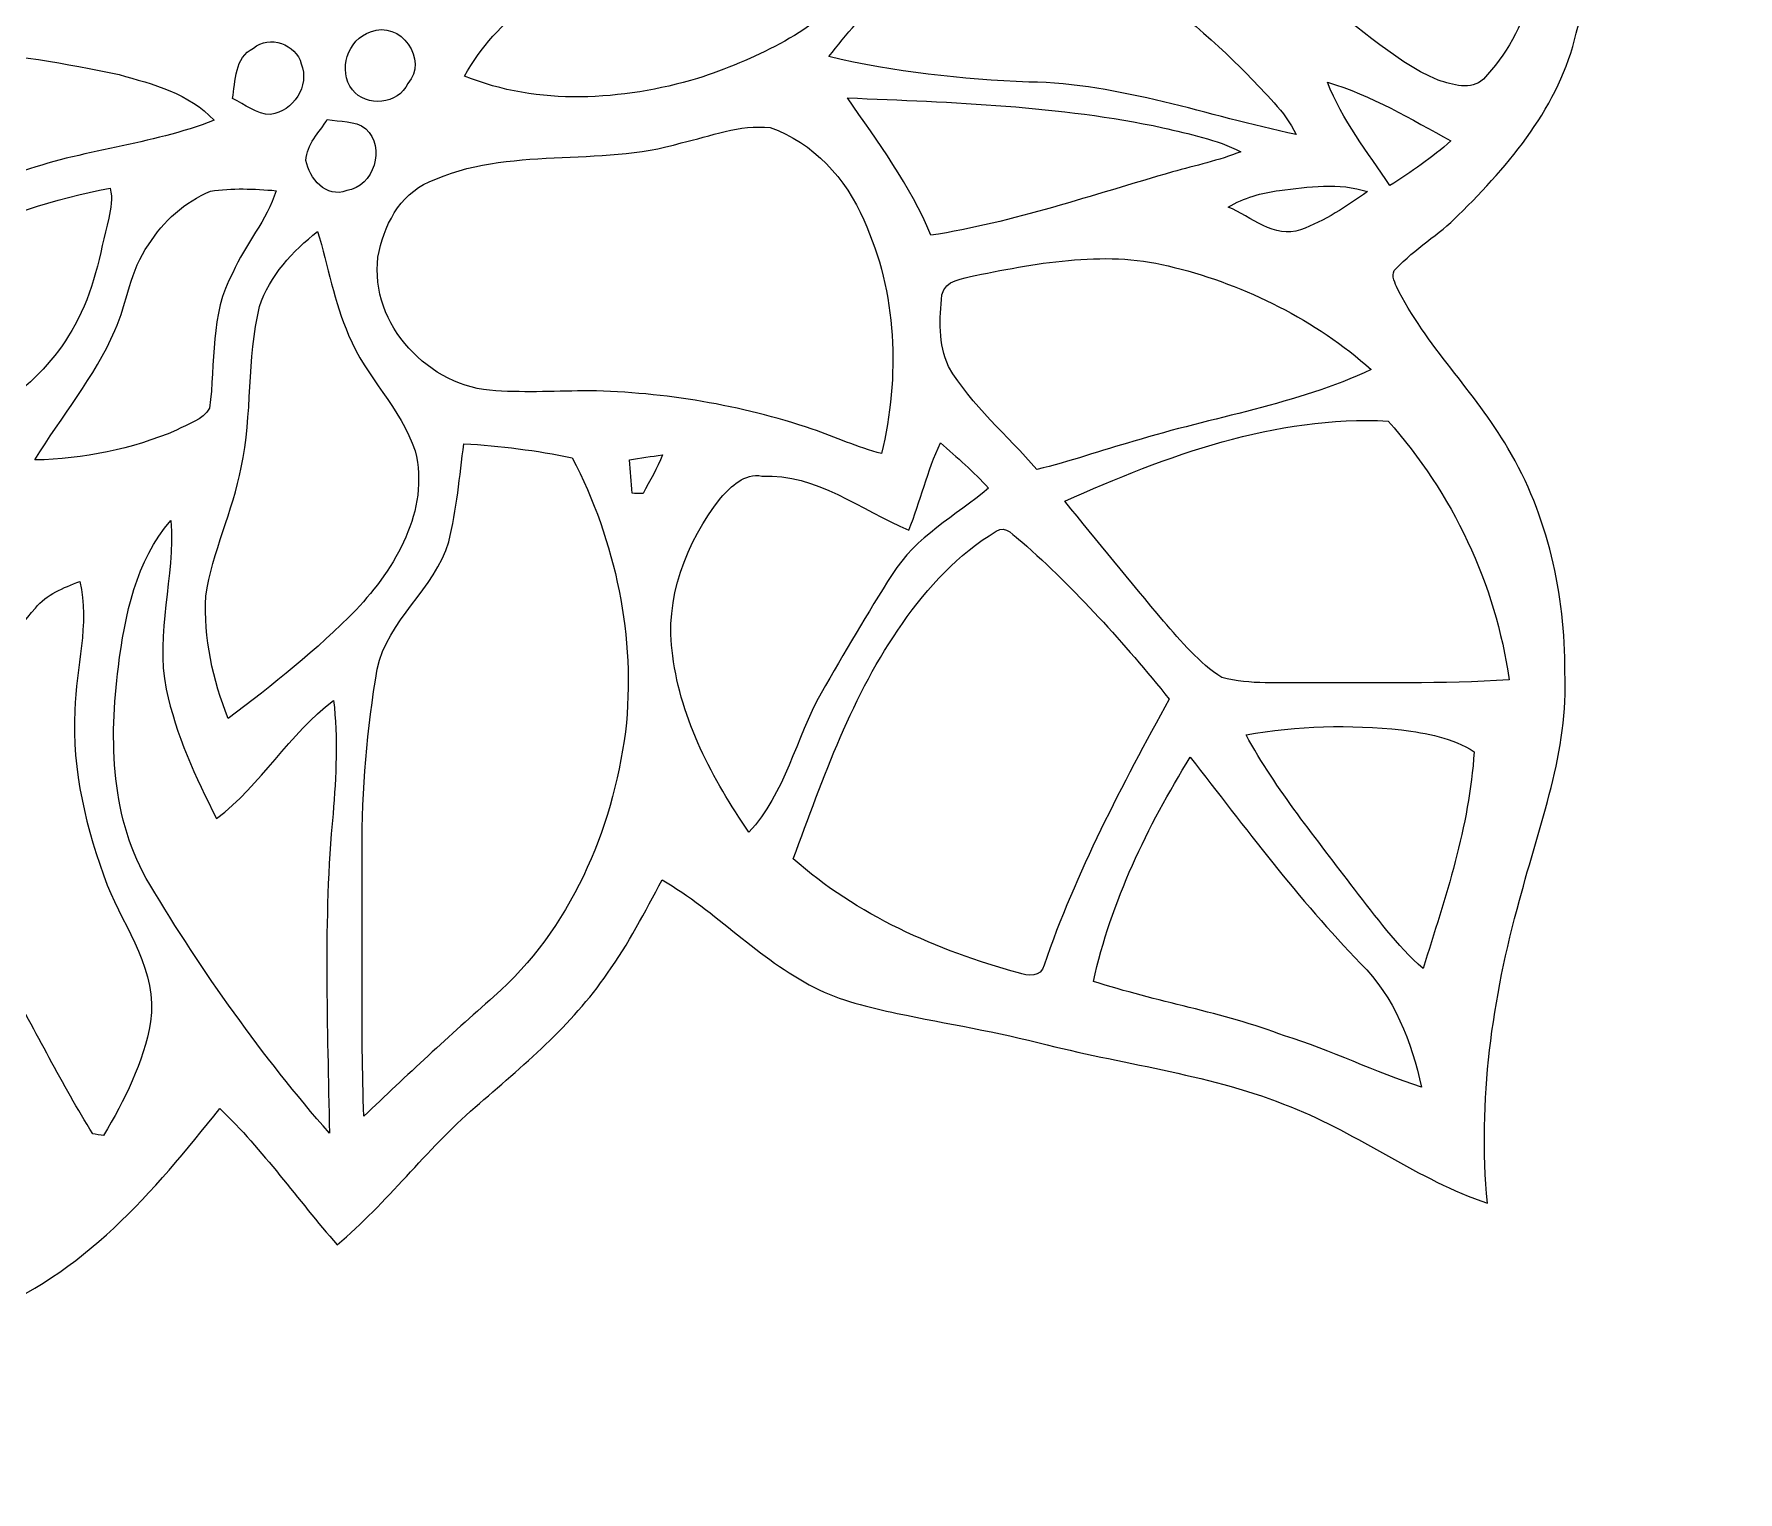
# Model space of a CAD drawing. Header units: centimetres. Extents: x -16.3 to 16.2, y -14.7 to 14.7.
# Drawn here: x -0.95 to 16.2, y -14.67 to 0.01 of the extents above; entities that cross this region are included whole.
import ezdxf

# ---------------------------------------------------------------- set-up
doc = ezdxf.new("R2010")
doc.units = ezdxf.units.CM
doc.header["$MEASUREMENT"] = 0
doc.layers.add('Layer 1', color=7, linetype='Continuous')

msp = doc.modelspace()

# ---------------------------------------------------------------- linework, layer by layer
at = {"layer": 'Layer 1', "color": 251, "lineweight": 9}
for points, knots in [([(5.56701, 14.50569), (5.84712, 14.56073), (6.12405, 14.63975), (6.4091, 14.66585), (6.4091, 14.66585), (6.4733, 13.68725), (6.61618, 12.71605), (6.71037, 11.74027), (6.71037, 11.74027), (6.78904, 11.17688), (6.55268, 10.64772), (6.36359, 10.13266), (6.36359, 10.13266), (6.71284, 10.02436), (7.06315, 9.91817), (7.41875, 9.83068), (7.41875, 9.83068), (7.52281, 9.80528), (7.63676, 9.78094), (7.73942, 9.8268), (7.73942, 9.8268), (8.15676, 9.98732), (8.51483, 10.26742), (8.92793, 10.4364), (8.92793, 10.4364), (8.89971, 9.99014), (8.7914, 9.5541), (8.73143, 9.11207), (8.73143, 9.11207), (9.31775, 8.78963), (9.87548, 8.41992), (10.43394, 8.05198), (10.43394, 8.05198), (10.66571, 7.86289), (10.99168, 7.89111), (11.26438, 7.96167), (11.26438, 7.96167), (11.64467, 8.05692), (12.02391, 8.16134), (12.41302, 8.21672), (12.41302, 8.21672), (12.21935, 7.48718), (11.94065, 6.78409), (11.7117, 6.06549), (11.7117, 6.06549), (11.57835, 5.65097), (11.40337, 5.24775), (11.31094, 4.82124), (11.31094, 4.82124), (11.80589, 4.80078), (12.30154, 4.81489), (12.79684, 4.80184), (12.79684, 4.80184), (13.39445, 4.76056), (13.96171, 4.52914), (14.56108, 4.50056), (14.56108, 4.50056), (15.10683, 4.46846), (15.6547, 4.46105), (16.19797, 4.39261), (16.19797, 4.39261), (15.97784, 3.94529), (15.7256, 3.51278), (15.53898, 3.04959), (15.53898, 3.04959), (15.1287, 2.07063), (14.8419, 1.04581), (14.57131, 0.02099), (14.57131, 0.02099), (14.4041, -0.70855), (13.90421, -1.29981), (13.38422, -1.81345), (13.38422, -1.81345), (13.18984, -2.0096), (12.94536, -2.1493), (12.75698, -2.35109), (12.75698, -2.35109), (12.70089, -2.39907), (12.7404, -2.47421), (12.76192, -2.5303), (12.76192, -2.5303), (13.05649, -3.12543), (13.55143, -3.58687), (13.8834, -4.15872), (13.8834, -4.15872), (14.28592, -4.83429), (14.46019, -5.6298), (14.45701, -6.41156), (14.45701, -6.41156), (14.49794, -7.2039), (14.19772, -7.9532), (14.00087, -8.70708), (14.00087, -8.70708), (13.72394, -9.69733), (13.58142, -10.73097), (13.67632, -11.75932), (13.67632, -11.75932), (12.97641, -11.52331), (12.38515, -11.05835), (11.69935, -10.79024), (11.69935, -10.79024), (10.91442, -10.46886), (10.06528, -10.36902), (9.24719, -10.16511), (9.24719, -10.16511), (8.74942, -10.03388), (8.24035, -9.95239), (7.73695, -9.84832), (7.73695, -9.84832), (7.45261, -9.78412), (7.16404, -9.72344), (6.90475, -9.58621), (6.90475, -9.58621), (6.34207, -9.30116), (5.9145, -8.81786), (5.37122, -8.50353), (5.37122, -8.50353), (5.20118, -8.82456), (5.0336, -9.14841), (4.8216, -9.44474), (4.8216, -9.44474), (4.46211, -9.97073), (3.96716, -10.37925), (3.48951, -10.79271), (3.48951, -10.79271), (2.99526, -11.22204), (2.60439, -11.7572), (2.10274, -12.17807), (2.10274, -12.17807), (1.7041, -11.72439), (1.35838, -11.2238), (0.92164, -10.80541), (0.92164, -10.80541), (0.2623, -11.63302), (-0.46373, -12.49945), (-1.48749, -12.87268), (-1.48749, -12.87268), (-2.03994, -13.11822), (-2.61638, -13.32706), (-3.11098, -13.68266), (-3.11098, -13.68266), (-3.57594, -13.98217), (-3.9714, -14.37834), (-4.44377, -14.66585), (-4.44377, -14.66585), (-4.90273, -13.53061), (-5.19836, -12.32976), (-5.34371, -11.11479), (-5.34371, -11.11479), (-5.39063, -10.75143), (-5.45871, -10.38842), (-5.57866, -10.04164), (-5.57866, -10.04164), (-5.83618, -9.33891), (-6.16321, -8.58291), (-5.97059, -7.82267), (-5.97059, -7.82267), (-5.84077, -7.1471), (-5.38181, -6.59606), (-5.18637, -5.94378), (-5.18637, -5.94378), (-5.9332, -5.94801), (-6.67438, -5.84888), (-7.41098, -5.73775), (-7.41098, -5.73775), (-7.90628, -6.38087), (-8.43475, -6.99858), (-8.99743, -7.58384), (-8.99743, -7.58384), (-9.37278, -7.97295), (-9.77495, -8.33631), (-10.12666, -8.74765), (-10.12666, -8.74765), (-10.40042, -9.05457), (-10.63784, -9.39147), (-10.90348, -9.70545), (-10.90348, -9.70545), (-11.28872, -8.73778), (-11.64608, -7.75458), (-12.15161, -6.84089), (-12.15161, -6.84089), (-12.26556, -6.62111), (-12.4035, -6.40874), (-12.45959, -6.16497), (-12.45959, -6.16497), (-12.56366, -5.83477), (-12.52238, -5.48199), (-12.49416, -5.14368), (-12.49416, -5.14368), (-12.37598, -4.26702), (-12.42466, -3.37767), (-12.50333, -2.49996), (-12.50333, -2.49996), (-12.82718, -2.62237), (-13.11893, -2.81076), (-13.42302, -2.97303), (-13.42302, -2.97303), (-13.61388, -2.5116), (-13.63398, -2.00078), (-13.63151, -1.5083), (-13.63151, -1.5083), (-13.66538, -0.61754), (-13.42796, 0.25241), (-13.19478, 1.10402), (-13.19478, 1.10402), (-13.9857, 1.42716), (-14.66339, 1.95809), (-15.42468, 2.33945), (-15.42468, 2.33945), (-15.67269, 2.49079), (-15.94609, 2.60791), (-16.17046, 2.79453), (-16.17046, 2.79453), (-16.25371, 2.87532), (-16.12601, 2.96598), (-16.07697, 3.02278), (-16.07697, 3.02278), (-15.50053, 3.56358), (-14.90716, 4.08746), (-14.35083, 4.64944), (-14.35083, 4.64944), (-14.0231, 4.94577), (-13.6301, 5.15355), (-13.25475, 5.38145), (-13.25475, 5.38145), (-13.47171, 5.77832), (-13.76098, 6.13992), (-13.91021, 6.57137), (-13.91021, 6.57137), (-14.3667, 7.80538), (-14.18255, 9.14841), (-14.37058, 10.42758), (-14.37058, 10.42758), (-13.60506, 10.44487), (-12.83918, 10.45545), (-12.07365, 10.44663), (-12.07365, 10.44663), (-11.5212, 10.42264), (-11.01708, 10.18099), (-10.49885, 10.01483), (-10.49885, 10.01483), (-10.13759, 10.57857), (-9.82856, 11.173), (-9.49448, 11.75262), (-9.49448, 11.75262), (-8.60831, 11.03859), (-7.7493, 10.25507), (-7.13829, 9.28423), (-7.13829, 9.28423), (-6.93473, 8.96743), (-6.79221, 8.61748), (-6.62852, 8.27952), (-6.62852, 8.27952), (-6.46201, 8.44003), (-6.25458, 8.57903), (-6.15368, 8.79422), (-6.15368, 8.79422), (-6.03868, 9.23237), (-6.08066, 9.6998), (-5.93108, 10.13125), (-5.93108, 10.13125), (-5.8316, 10.4992), (-5.59171, 10.81035), (-5.32783, 11.0774), (-5.32783, 11.0774), (-4.87063, 11.53883), (-4.31783, 11.88632), (-3.78372, 12.24968), (-3.78372, 12.24968), (-2.72715, 12.94888), (-1.52489, 13.48475), (-0.24607, 13.56801), (-0.24607, 13.56801), (-0.27288, 13.18313), (-0.33744, 12.80213), (-0.36636, 12.4169), (-0.36636, 12.4169), (0.40305, 12.4303), (1.18693, 12.41443), (1.92353, 12.16925), (1.92353, 12.16925), (2.23678, 12.63738), (2.56452, 13.11293), (3.02384, 13.45053), (3.02384, 13.45053), (3.74527, 14.04779), (4.67096, 14.30461), (5.56701, 14.50569), (5.56701, 14.50569), (5.56701, 14.50569), (5.56701, 14.50569), (5.56701, 14.50569)], [0, 0, 0, 0, 0.01351351, 0.01351351, 0.01351351, 0.01351351, 0.02702703, 0.02702703, 0.02702703, 0.02702703, 0.04054054, 0.04054054, 0.04054054, 0.04054054, 0.05405405, 0.05405405, 0.05405405, 0.05405405, 0.06756757, 0.06756757, 0.06756757, 0.06756757, 0.08108108, 0.08108108, 0.08108108, 0.08108108, 0.09459459, 0.09459459, 0.09459459, 0.09459459, 0.10810811, 0.10810811, 0.10810811, 0.10810811, 0.12162162, 0.12162162, 0.12162162, 0.12162162, 0.13513514, 0.13513514, 0.13513514, 0.13513514, 0.14864865, 0.14864865, 0.14864865, 0.14864865, 0.16216216, 0.16216216, 0.16216216, 0.16216216, 0.17567568, 0.17567568, 0.17567568, 0.17567568, 0.18918919, 0.18918919, 0.18918919, 0.18918919, 0.2027027, 0.2027027, 0.2027027, 0.2027027, 0.21621622, 0.21621622, 0.21621622, 0.21621622, 0.22972973, 0.22972973, 0.22972973, 0.22972973, 0.24324324, 0.24324324, 0.24324324, 0.24324324, 0.25675676, 0.25675676, 0.25675676, 0.25675676, 0.27027027, 0.27027027, 0.27027027, 0.27027027, 0.28378378, 0.28378378, 0.28378378, 0.28378378, 0.2972973, 0.2972973, 0.2972973, 0.2972973, 0.31081081, 0.31081081, 0.31081081, 0.31081081, 0.32432432, 0.32432432, 0.32432432, 0.32432432, 0.33783784, 0.33783784, 0.33783784, 0.33783784, 0.35135135, 0.35135135, 0.35135135, 0.35135135, 0.36486486, 0.36486486, 0.36486486, 0.36486486, 0.37837838, 0.37837838, 0.37837838, 0.37837838, 0.39189189, 0.39189189, 0.39189189, 0.39189189, 0.40540541, 0.40540541, 0.40540541, 0.40540541, 0.41891892, 0.41891892, 0.41891892, 0.41891892, 0.43243243, 0.43243243, 0.43243243, 0.43243243, 0.44594595, 0.44594595, 0.44594595, 0.44594595, 0.45945946, 0.45945946, 0.45945946, 0.45945946, 0.47297297, 0.47297297, 0.47297297, 0.47297297, 0.48648649, 0.48648649, 0.48648649, 0.48648649, 0.5, 0.5, 0.5, 0.5, 0.51351351, 0.51351351, 0.51351351, 0.51351351, 0.52702703, 0.52702703, 0.52702703, 0.52702703, 0.54054054, 0.54054054, 0.54054054, 0.54054054, 0.55405405, 0.55405405, 0.55405405, 0.55405405, 0.56756757, 0.56756757, 0.56756757, 0.56756757, 0.58108108, 0.58108108, 0.58108108, 0.58108108, 0.59459459, 0.59459459, 0.59459459, 0.59459459, 0.60810811, 0.60810811, 0.60810811, 0.60810811, 0.62162162, 0.62162162, 0.62162162, 0.62162162, 0.63513514, 0.63513514, 0.63513514, 0.63513514, 0.64864865, 0.64864865, 0.64864865, 0.64864865, 0.66216216, 0.66216216, 0.66216216, 0.66216216, 0.67567568, 0.67567568, 0.67567568, 0.67567568, 0.68918919, 0.68918919, 0.68918919, 0.68918919, 0.7027027, 0.7027027, 0.7027027, 0.7027027, 0.71621622, 0.71621622, 0.71621622, 0.71621622, 0.72972973, 0.72972973, 0.72972973, 0.72972973, 0.74324324, 0.74324324, 0.74324324, 0.74324324, 0.75675676, 0.75675676, 0.75675676, 0.75675676, 0.77027027, 0.77027027, 0.77027027, 0.77027027, 0.78378378, 0.78378378, 0.78378378, 0.78378378, 0.7972973, 0.7972973, 0.7972973, 0.7972973, 0.81081081, 0.81081081, 0.81081081, 0.81081081, 0.82432432, 0.82432432, 0.82432432, 0.82432432, 0.83783784, 0.83783784, 0.83783784, 0.83783784, 0.85135135, 0.85135135, 0.85135135, 0.85135135, 0.86486486, 0.86486486, 0.86486486, 0.86486486, 0.87837838, 0.87837838, 0.87837838, 0.87837838, 0.89189189, 0.89189189, 0.89189189, 0.89189189, 0.90540541, 0.90540541, 0.90540541, 0.90540541, 0.91891892, 0.91891892, 0.91891892, 0.91891892, 0.93243243, 0.93243243, 0.93243243, 0.93243243, 0.94594595, 0.94594595, 0.94594595, 0.94594595, 0.95945946, 0.95945946, 0.95945946, 0.95945946, 0.97297297, 0.97297297, 0.97297297, 0.97297297, 1, 1, 1, 1]), ([(6.61088, 1.50442), (6.02104, 1.30545), (5.40826, 1.15729), (4.85617, 0.86095), (4.85617, 0.86095), (4.27973, 0.55862), (3.70999, 0.16669), (3.38226, -0.41152), (3.38226, -0.41152), (4.12768, -0.71561), (4.96941, -0.65775), (5.72859, -0.43692), (5.72859, -0.43692), (6.29197, -0.24536), (6.861, 0.00723), (7.2674, 0.45808), (7.2674, 0.45808), (7.79833, 1.04228), (8.16274, 1.75242), (8.50177, 2.45904), (8.50177, 2.45904), (7.84772, 2.18846), (7.28434, 1.73373), (6.61088, 1.50442), (6.61088, 1.50442), (6.61088, 1.50442), (6.61088, 1.50442), (6.61088, 1.50442)], [0, 0, 0, 0, 0.125, 0.125, 0.125, 0.125, 0.25, 0.25, 0.25, 0.25, 0.375, 0.375, 0.375, 0.375, 0.5, 0.5, 0.5, 0.5, 0.625, 0.625, 0.625, 0.625, 0.75, 0.75, 0.75, 0.75, 1, 1, 1, 1]), ([(11.92442, 1.38342), (11.65702, 1.26559), (11.41678, 1.09626), (11.16842, 0.94456), (11.16842, 0.94456), (11.36562, 0.72514), (11.64326, 0.60202), (11.87715, 0.4288), (11.87715, 0.4288), (12.328, 0.15787), (12.69348, -0.24712), (13.18313, -0.45385), (13.18313, -0.45385), (13.32495, -0.49653), (13.51439, -0.56003), (13.6361, -0.44291), (13.6361, -0.44291), (13.8647, -0.20302), (14.02874, 0.0979), (14.11588, 0.41751), (14.11588, 0.41751), (13.49499, 0.64893), (12.8808, 0.90752), (12.31883, 1.26206), (12.31883, 1.26206), (12.1943, 1.31216), (12.06624, 1.47373), (11.92442, 1.38342), (11.92442, 1.38342), (11.92442, 1.38342), (11.92442, 1.38342), (11.92442, 1.38342)], [0, 0, 0, 0, 0.11111111, 0.11111111, 0.11111111, 0.11111111, 0.22222222, 0.22222222, 0.22222222, 0.22222222, 0.33333333, 0.33333333, 0.33333333, 0.33333333, 0.44444444, 0.44444444, 0.44444444, 0.44444444, 0.55555556, 0.55555556, 0.55555556, 0.55555556, 0.66666667, 0.66666667, 0.66666667, 0.66666667, 0.77777778, 0.77777778, 0.77777778, 0.77777778, 1, 1, 1, 1]), ([(8.18568, 1.05675), (7.82867, 0.61366), (7.39193, 0.23971), (7.0508, -0.21537), (7.0508, -0.21537), (7.71049, -0.37342), (8.38606, -0.44468), (9.06303, -0.47184), (9.06303, -0.47184), (9.98556, -0.4856), (10.85798, -0.81298), (11.75121, -0.99995), (11.75121, -0.99995), (11.63938, -0.76288), (11.43724, -0.58579), (11.26191, -0.39705), (11.26191, -0.39705), (10.51366, 0.38082), (9.57669, 0.98654), (8.53881, 1.29381), (8.53881, 1.29381), (8.37477, 1.34567), (8.28623, 1.14353), (8.18568, 1.05675), (8.18568, 1.05675), (8.18568, 1.05675), (8.18568, 1.05675), (8.18568, 1.05675)], [0, 0, 0, 0, 0.125, 0.125, 0.125, 0.125, 0.25, 0.25, 0.25, 0.25, 0.375, 0.375, 0.375, 0.375, 0.5, 0.5, 0.5, 0.5, 0.625, 0.625, 0.625, 0.625, 0.75, 0.75, 0.75, 0.75, 1, 1, 1, 1]), ([(1.26066, -0.13176), (1.06839, -0.21996), (1.08003, -0.46584), (1.04933, -0.63835), (1.04933, -0.63835), (1.17387, -0.69338), (1.28923, -0.79887), (1.43246, -0.79781), (1.43246, -0.79781), (1.65894, -0.76782), (1.83004, -0.51029), (1.74079, -0.28804), (1.74079, -0.28804), (1.68787, -0.0926), (1.42046, 0.00794), (1.26066, -0.13176), (1.26066, -0.13176), (1.26066, -0.13176), (1.26066, -0.13176), (1.26066, -0.13176)], [0, 0, 0, 0, 0.16666667, 0.16666667, 0.16666667, 0.16666667, 0.33333333, 0.33333333, 0.33333333, 0.33333333, 0.5, 0.5, 0.5, 0.5, 0.66666667, 0.66666667, 0.66666667, 0.66666667, 1, 1, 1, 1]), ([(2.43823, 0.03263), (2.2061, -0.03933), (2.10697, -0.35754), (2.25549, -0.5491), (2.25549, -0.5491), (2.39307, -0.72866), (2.71798, -0.69727), (2.81323, -0.48666), (2.81323, -0.48666), (3.02666, -0.25312), (2.73809, 0.15963), (2.43823, 0.03263), (2.43823, 0.03263), (2.43823, 0.03263), (2.43823, 0.03263), (2.43823, 0.03263)], [0, 0, 0, 0, 0.2, 0.2, 0.2, 0.2, 0.4, 0.4, 0.4, 0.4, 0.6, 0.6, 0.6, 0.6, 1, 1, 1, 1]), ([(-3.3611, -0.30956), (-3.97881, -0.45244), (-4.5369, -0.82144), (-4.9232, -1.32239), (-4.9232, -1.32239), (-5.18637, -1.6286), (-5.29679, -2.02759), (-5.42908, -2.40012), (-5.42908, -2.40012), (-5.61781, -2.9427), (-5.75646, -3.50855), (-6.04503, -4.01055), (-6.04503, -4.01055), (-6.22106, -4.36192), (-6.45531, -4.69036), (-6.55444, -5.07488), (-6.55444, -5.07488), (-5.5649, -4.76444), (-4.86111, -3.96752), (-4.11145, -3.29688), (-4.11145, -3.29688), (-3.71211, -2.92153), (-3.24221, -2.63472), (-2.797, -2.31828), (-2.797, -2.31828), (-2.27242, -1.94892), (-1.72103, -1.60426), (-1.11319, -1.38906), (-1.11319, -1.38906), (-0.4722, -1.14776), (0.22666, -1.11002), (0.86343, -0.85602), (0.86343, -0.85602), (0.61507, -0.5879), (0.24782, -0.49124), (-0.09261, -0.3974), (-0.09261, -0.3974), (-1.16152, -0.17057), (-2.289, -0.01111), (-3.3611, -0.30956), (-3.3611, -0.30956), (-3.3611, -0.30956), (-3.3611, -0.30956), (-3.3611, -0.30956)], [0, 0, 0, 0, 0.08333333, 0.08333333, 0.08333333, 0.08333333, 0.16666667, 0.16666667, 0.16666667, 0.16666667, 0.25, 0.25, 0.25, 0.25, 0.33333333, 0.33333333, 0.33333333, 0.33333333, 0.41666667, 0.41666667, 0.41666667, 0.41666667, 0.5, 0.5, 0.5, 0.5, 0.58333333, 0.58333333, 0.58333333, 0.58333333, 0.66666667, 0.66666667, 0.66666667, 0.66666667, 0.75, 0.75, 0.75, 0.75, 0.83333333, 0.83333333, 0.83333333, 0.83333333, 1, 1, 1, 1]), ([(12.06765, -0.4736), (12.21335, -0.8539), (12.47299, -1.17775), (12.6963, -1.5143), (12.6963, -1.5143), (12.90973, -1.37672), (13.11928, -1.23172), (13.31049, -1.06415), (13.31049, -1.06415), (12.90797, -0.84508), (12.50933, -0.60448), (12.06765, -0.4736), (12.06765, -0.4736), (12.06765, -0.4736), (12.06765, -0.4736), (12.06765, -0.4736)], [0, 0, 0, 0, 0.2, 0.2, 0.2, 0.2, 0.4, 0.4, 0.4, 0.4, 0.6, 0.6, 0.6, 0.6, 1, 1, 1, 1]), ([(7.23742, -0.6313), (7.54257, -1.07615), (7.87101, -1.51077), (8.07703, -2.01454), (8.07703, -2.01454), (8.90747, -1.88613), (9.70262, -1.60637), (10.50837, -1.37707), (10.50837, -1.37707), (10.73803, -1.31145), (10.97439, -1.26312), (11.19664, -1.17281), (11.19664, -1.17281), (10.94899, -1.05004), (10.67735, -0.9943), (10.4103, -0.93116), (10.4103, -0.93116), (9.3682, -0.70855), (8.29822, -0.6761), (7.23742, -0.6313), (7.23742, -0.6313), (7.23742, -0.6313), (7.23742, -0.6313), (7.23742, -0.6313)], [0, 0, 0, 0, 0.14285714, 0.14285714, 0.14285714, 0.14285714, 0.28571429, 0.28571429, 0.28571429, 0.28571429, 0.42857143, 0.42857143, 0.42857143, 0.42857143, 0.57142857, 0.57142857, 0.57142857, 0.57142857, 0.71428571, 0.71428571, 0.71428571, 0.71428571, 1, 1, 1, 1]), ([(2.0029, -0.84861), (1.92494, -0.97984), (1.79229, -1.09837), (1.78841, -1.2603), (1.78841, -1.2603), (1.81769, -1.44092), (1.99232, -1.64588), (2.19868, -1.56439), (2.19868, -1.56439), (2.47104, -1.52912), (2.59486, -1.12448), (2.38955, -0.9428), (2.38955, -0.9428), (2.28335, -0.85319), (2.12708, -0.87577), (2.0029, -0.84861), (2.0029, -0.84861), (2.0029, -0.84861), (2.0029, -0.84861), (2.0029, -0.84861)], [0, 0, 0, 0, 0.16666667, 0.16666667, 0.16666667, 0.16666667, 0.33333333, 0.33333333, 0.33333333, 0.33333333, 0.5, 0.5, 0.5, 0.5, 0.66666667, 0.66666667, 0.66666667, 0.66666667, 1, 1, 1, 1]), ([(5.56455, -1.08426), (4.73658, -1.33297), (3.82535, -1.10719), (3.02666, -1.47761), (3.02666, -1.47761), (2.72715, -1.60567), (2.56629, -1.92811), (2.51301, -2.23361), (2.51301, -2.23361), (2.42694, -2.91412), (3.02948, -3.54947), (3.698, -3.57946), (3.698, -3.57946), (4.01127, -3.60098), (4.32559, -3.58158), (4.63955, -3.57981), (4.63955, -3.57981), (5.4005, -3.59463), (6.16074, -3.72339), (6.88217, -3.9661), (6.88217, -3.9661), (7.11571, -4.04654), (7.34149, -4.14884), (7.58067, -4.21305), (7.58067, -4.21305), (7.76623, -3.43764), (7.73695, -2.59098), (7.40111, -1.86037), (7.40111, -1.86037), (7.22331, -1.44621), (6.8917, -1.07968), (6.45954, -0.9308), (6.45954, -0.9308), (6.15263, -0.89553), (5.85947, -1.01865), (5.56455, -1.08426), (5.56455, -1.08426), (5.56455, -1.08426), (5.56455, -1.08426), (5.56455, -1.08426)], [0, 0, 0, 0, 0.09090909, 0.09090909, 0.09090909, 0.09090909, 0.18181818, 0.18181818, 0.18181818, 0.18181818, 0.27272727, 0.27272727, 0.27272727, 0.27272727, 0.36363636, 0.36363636, 0.36363636, 0.36363636, 0.45454545, 0.45454545, 0.45454545, 0.45454545, 0.54545455, 0.54545455, 0.54545455, 0.54545455, 0.63636364, 0.63636364, 0.63636364, 0.63636364, 0.72727273, 0.72727273, 0.72727273, 0.72727273, 0.81818182, 0.81818182, 0.81818182, 0.81818182, 1, 1, 1, 1]), ([(-1.82334, -2.05511), (-2.61849, -2.37331), (-3.30183, -2.90707), (-3.9266, -3.4828), (-3.9266, -3.4828), (-4.4346, -3.96505), (-4.99058, -4.39296), (-5.5021, -4.87133), (-5.5021, -4.87133), (-5.59594, -4.96517), (-5.67602, -5.07312), (-5.74164, -5.18883), (-5.74164, -5.18883), (-4.41731, -5.33523), (-3.0316, -5.0128), (-1.95069, -4.22293), (-1.95069, -4.22293), (-1.43775, -3.84193), (-0.84614, -3.50467), (-0.53887, -2.91941), (-0.53887, -2.91941), (-0.34661, -2.58921), (-0.28628, -2.20786), (-0.19703, -1.84238), (-0.19703, -1.84238), (-0.17516, -1.74431), (-0.15399, -1.64095), (-0.18292, -1.54182), (-0.18292, -1.54182), (-0.74807, -1.63742), (-1.291, -1.84591), (-1.82334, -2.05511), (-1.82334, -2.05511), (-1.82334, -2.05511), (-1.82334, -2.05511), (-1.82334, -2.05511)], [0, 0, 0, 0, 0.1, 0.1, 0.1, 0.1, 0.2, 0.2, 0.2, 0.2, 0.3, 0.3, 0.3, 0.3, 0.4, 0.4, 0.4, 0.4, 0.5, 0.5, 0.5, 0.5, 0.6, 0.6, 0.6, 0.6, 0.7, 0.7, 0.7, 0.7, 0.8, 0.8, 0.8, 0.8, 1, 1, 1, 1]), ([(0.82674, -1.5711), (0.56992, -1.67728), (0.35014, -1.87343), (0.20479, -2.10908), (0.20479, -2.10908), (0.01852, -2.36555), (-0.00865, -2.69046), (-0.13424, -2.97445), (-0.13424, -2.97445), (-0.33708, -3.44505), (-0.6754, -3.83981), (-0.93892, -4.2762), (-0.93892, -4.2762), (-0.45138, -4.26843), (0.03616, -4.16683), (0.48525, -3.97775), (0.48525, -3.97775), (0.5992, -3.91354), (0.75054, -3.87473), (0.81898, -3.75408), (0.81898, -3.75408), (0.87683, -3.30182), (0.8218, -2.80617), (1.05111, -2.3913), (1.05111, -2.3913), (1.17423, -2.10414), (1.39859, -1.86743), (1.48714, -1.56545), (1.48714, -1.56545), (1.26771, -1.54605), (1.0444, -1.53688), (0.82674, -1.5711), (0.82674, -1.5711), (0.82674, -1.5711), (0.82674, -1.5711), (0.82674, -1.5711)], [0, 0, 0, 0, 0.1, 0.1, 0.1, 0.1, 0.2, 0.2, 0.2, 0.2, 0.3, 0.3, 0.3, 0.3, 0.4, 0.4, 0.4, 0.4, 0.5, 0.5, 0.5, 0.5, 0.6, 0.6, 0.6, 0.6, 0.7, 0.7, 0.7, 0.7, 0.8, 0.8, 0.8, 0.8, 1, 1, 1, 1]), ([(11.58505, -1.56369), (11.40408, -1.58591), (11.22698, -1.63812), (11.06964, -1.7302), (11.06964, -1.7302), (11.29577, -1.8258), (11.53425, -2.05264), (11.79672, -1.95809), (11.79672, -1.95809), (12.0419, -1.87307), (12.2585, -1.72279), (12.46982, -1.57498), (12.46982, -1.57498), (12.18442, -1.47973), (11.87539, -1.52594), (11.58505, -1.56369), (11.58505, -1.56369), (11.58505, -1.56369), (11.58505, -1.56369), (11.58505, -1.56369)], [0, 0, 0, 0, 0.16666667, 0.16666667, 0.16666667, 0.16666667, 0.33333333, 0.33333333, 0.33333333, 0.33333333, 0.5, 0.5, 0.5, 0.5, 0.66666667, 0.66666667, 0.66666667, 0.66666667, 1, 1, 1, 1]), ([(1.32133, -2.73173), (1.1908, -3.26231), (1.25254, -3.81758), (1.13754, -4.35098), (1.13754, -4.35098), (1.05004, -4.79196), (0.84755, -5.20153), (0.78053, -5.64709), (0.78053, -5.64709), (0.75936, -6.06831), (0.84967, -6.49093), (1.00595, -6.88075), (1.00595, -6.88075), (1.45398, -6.53997), (1.89848, -6.18896), (2.29253, -5.78538), (2.29253, -5.78538), (2.68694, -5.3631), (3.03619, -4.78702), (2.88696, -4.18553), (2.88696, -4.18553), (2.74656, -3.75408), (2.38743, -3.43905), (2.21773, -3.02101), (2.21773, -3.02101), (2.07169, -2.68587), (2.01137, -2.32428), (1.90589, -1.97608), (1.90589, -1.97608), (1.65295, -2.17117), (1.42435, -2.42447), (1.32133, -2.73173), (1.32133, -2.73173), (1.32133, -2.73173), (1.32133, -2.73173), (1.32133, -2.73173)], [0, 0, 0, 0, 0.1, 0.1, 0.1, 0.1, 0.2, 0.2, 0.2, 0.2, 0.3, 0.3, 0.3, 0.3, 0.4, 0.4, 0.4, 0.4, 0.5, 0.5, 0.5, 0.5, 0.6, 0.6, 0.6, 0.6, 0.7, 0.7, 0.7, 0.7, 0.8, 0.8, 0.8, 0.8, 1, 1, 1, 1]), ([(8.52365, -2.41917), (8.39805, -2.45339), (8.21885, -2.46115), (8.1878, -2.61532), (8.1878, -2.61532), (8.16204, -2.85344), (8.15251, -3.11062), (8.25412, -3.33463), (8.25412, -3.33463), (8.48766, -3.7308), (8.84573, -4.02749), (9.14418, -4.3718), (9.14418, -4.3718), (9.47368, -4.2956), (9.79118, -4.17706), (10.1175, -4.08887), (10.1175, -4.08887), (10.9123, -3.84298), (11.75121, -3.72128), (12.50827, -3.36532), (12.50827, -3.36532), (11.94488, -2.8665), (11.25344, -2.52148), (10.52566, -2.33733), (10.52566, -2.33733), (9.86773, -2.15882), (9.1777, -2.28759), (8.52365, -2.41917), (8.52365, -2.41917), (8.52365, -2.41917), (8.52365, -2.41917), (8.52365, -2.41917)], [0, 0, 0, 0, 0.11111111, 0.11111111, 0.11111111, 0.11111111, 0.22222222, 0.22222222, 0.22222222, 0.22222222, 0.33333333, 0.33333333, 0.33333333, 0.33333333, 0.44444444, 0.44444444, 0.44444444, 0.44444444, 0.55555556, 0.55555556, 0.55555556, 0.55555556, 0.66666667, 0.66666667, 0.66666667, 0.66666667, 0.77777778, 0.77777778, 0.77777778, 0.77777778, 1, 1, 1, 1]), ([(9.42499, -4.69106), (9.75061, -5.09711), (10.08363, -5.49751), (10.4163, -5.89827), (10.4163, -5.89827), (10.59657, -6.10288), (10.77437, -6.31984), (11.00614, -6.468), (11.00614, -6.468), (11.29119, -6.54244), (11.58787, -6.51281), (11.87927, -6.52057), (11.87927, -6.52057), (12.55096, -6.51422), (13.2237, -6.53574), (13.89504, -6.48952), (13.89504, -6.48952), (13.76098, -5.52715), (13.32319, -4.60816), (12.67831, -3.88497), (12.67831, -3.88497), (11.54378, -3.8257), (10.44699, -4.23351), (9.42499, -4.69106), (9.42499, -4.69106), (9.42499, -4.69106), (9.42499, -4.69106), (9.42499, -4.69106)], [0, 0, 0, 0, 0.125, 0.125, 0.125, 0.125, 0.25, 0.25, 0.25, 0.25, 0.375, 0.375, 0.375, 0.375, 0.5, 0.5, 0.5, 0.5, 0.625, 0.625, 0.625, 0.625, 0.75, 0.75, 0.75, 0.75, 1, 1, 1, 1]), ([(3.37732, -4.11251), (3.33323, -4.442), (3.30641, -4.77573), (3.22528, -5.09923), (3.22528, -5.09923), (3.08487, -5.57936), (2.60756, -5.88698), (2.50526, -6.38122), (2.50526, -6.38122), (2.40295, -6.98518), (2.34862, -7.59795), (2.35356, -8.21108), (2.35356, -8.21108), (2.3585, -9.10184), (2.33945, -9.99331), (2.3705, -10.88408), (2.3705, -10.88408), (2.79806, -10.47238), (3.23551, -10.07128), (3.67965, -9.67722), (3.67965, -9.67722), (4.44695, -9.00483), (4.87063, -8.00894), (5.00328, -7.01234), (5.00328, -7.01234), (5.1084, -6.06513), (4.90626, -5.0964), (4.46741, -4.25362), (4.46741, -4.25362), (4.10793, -4.17883), (3.74315, -4.1365), (3.37732, -4.11251), (3.37732, -4.11251), (3.37732, -4.11251), (3.37732, -4.11251), (3.37732, -4.11251)], [0, 0, 0, 0, 0.1, 0.1, 0.1, 0.1, 0.2, 0.2, 0.2, 0.2, 0.3, 0.3, 0.3, 0.3, 0.4, 0.4, 0.4, 0.4, 0.5, 0.5, 0.5, 0.5, 0.6, 0.6, 0.6, 0.6, 0.7, 0.7, 0.7, 0.7, 0.8, 0.8, 0.8, 0.8, 1, 1, 1, 1]), ([(8.17297, -4.10439), (8.04105, -4.38697), (7.9712, -4.69318), (7.85548, -4.98246), (7.85548, -4.98246), (7.37077, -4.78173), (6.92697, -4.41343), (6.37664, -4.43847), (6.37664, -4.43847), (6.19884, -4.40602), (6.06972, -4.54148), (5.96283, -4.6572), (5.96283, -4.6572), (5.61464, -5.10064), (5.39063, -5.67708), (5.47953, -6.24752), (5.47953, -6.24752), (5.56102, -6.89804), (5.88169, -7.48859), (6.24435, -8.02375), (6.24435, -8.02375), (6.61159, -7.63217), (6.71742, -7.08078), (6.97248, -6.62287), (6.97248, -6.62287), (7.2039, -6.22035), (7.4385, -5.81925), (7.68791, -5.42802), (7.68791, -5.42802), (7.92181, -5.05019), (8.32537, -4.83993), (8.657, -4.56159), (8.657, -4.56159), (8.50812, -4.39614), (8.3395, -4.25009), (8.17297, -4.10439), (8.17297, -4.10439), (8.17297, -4.10439), (8.17297, -4.10439), (8.17297, -4.10439)], [0, 0, 0, 0, 0.09090909, 0.09090909, 0.09090909, 0.09090909, 0.18181818, 0.18181818, 0.18181818, 0.18181818, 0.27272727, 0.27272727, 0.27272727, 0.27272727, 0.36363636, 0.36363636, 0.36363636, 0.36363636, 0.45454545, 0.45454545, 0.45454545, 0.45454545, 0.54545455, 0.54545455, 0.54545455, 0.54545455, 0.63636364, 0.63636364, 0.63636364, 0.63636364, 0.72727273, 0.72727273, 0.72727273, 0.72727273, 0.81818182, 0.81818182, 0.81818182, 0.81818182, 1, 1, 1, 1]), ([(5.04348, -4.27655), (5.05196, -4.38944), (5.06077, -4.4988), (5.07066, -4.61239), (5.07066, -4.61239), (5.09782, -4.61275), (5.1525, -4.61345), (5.18002, -4.6138), (5.18002, -4.6138), (5.25022, -4.48645), (5.3236, -4.36051), (5.37475, -4.22434), (5.37475, -4.22434), (5.26468, -4.24092), (5.1525, -4.2575), (5.04348, -4.27655), (5.04348, -4.27655), (5.04348, -4.27655), (5.04348, -4.27655), (5.04348, -4.27655)], [0, 0, 0, 0, 0.16666667, 0.16666667, 0.16666667, 0.16666667, 0.33333333, 0.33333333, 0.33333333, 0.33333333, 0.5, 0.5, 0.5, 0.5, 0.66666667, 0.66666667, 0.66666667, 0.66666667, 1, 1, 1, 1]), ([(-0.09966, -6.3597), (-0.1935, -7.09489), (-0.17833, -7.89816), (0.21749, -8.55045), (0.21749, -8.55045), (0.74525, -9.43522), (1.34673, -10.2773), (2.02371, -11.05447), (2.02371, -11.05447), (2.00819, -9.98273), (1.9581, -8.90781), (2.0604, -7.83925), (2.0604, -7.83925), (2.09144, -7.45931), (2.11085, -7.07655), (2.06675, -6.69731), (2.06675, -6.69731), (1.61732, -7.03351), (1.33862, -7.54856), (0.88883, -7.88582), (0.88883, -7.88582), (0.67681, -7.47095), (0.4789, -7.04268), (0.38259, -6.58407), (0.38259, -6.58407), (0.26582, -6.01786), (0.47396, -5.45377), (0.42881, -4.88615), (0.42881, -4.88615), (0.07638, -5.29008), (-0.0344, -5.84323), (-0.09966, -6.3597), (-0.09966, -6.3597), (-0.09966, -6.3597), (-0.09966, -6.3597), (-0.09966, -6.3597)], [0, 0, 0, 0, 0.1, 0.1, 0.1, 0.1, 0.2, 0.2, 0.2, 0.2, 0.3, 0.3, 0.3, 0.3, 0.4, 0.4, 0.4, 0.4, 0.5, 0.5, 0.5, 0.5, 0.6, 0.6, 0.6, 0.6, 0.7, 0.7, 0.7, 0.7, 0.8, 0.8, 0.8, 0.8, 1, 1, 1, 1]), ([(8.73284, -4.9941), (8.3522, -5.22552), (8.04281, -5.55678), (7.79198, -5.92155), (7.79198, -5.92155), (7.28293, -6.63769), (6.99612, -7.47554), (6.69167, -8.29081), (6.69167, -8.29081), (7.33055, -8.8609), (8.13806, -9.21403), (8.95685, -9.44051), (8.95685, -9.44051), (9.04787, -9.47014), (9.1911, -9.48743), (9.21614, -9.3636), (9.21614, -9.3636), (9.53471, -8.42627), (10.00213, -7.55033), (10.47486, -6.6839), (10.47486, -6.6839), (10.02047, -6.12158), (9.53506, -5.57936), (8.99249, -5.10028), (8.99249, -5.10028), (8.91593, -5.05195), (8.83197, -4.9186), (8.73284, -4.9941), (8.73284, -4.9941), (8.73284, -4.9941), (8.73284, -4.9941), (8.73284, -4.9941)], [0, 0, 0, 0, 0.11111111, 0.11111111, 0.11111111, 0.11111111, 0.22222222, 0.22222222, 0.22222222, 0.22222222, 0.33333333, 0.33333333, 0.33333333, 0.33333333, 0.44444444, 0.44444444, 0.44444444, 0.44444444, 0.55555556, 0.55555556, 0.55555556, 0.55555556, 0.66666667, 0.66666667, 0.66666667, 0.66666667, 0.77777778, 0.77777778, 0.77777778, 0.77777778, 1, 1, 1, 1]), ([(-0.93434, -5.76845), (-1.35485, -6.23905), (-1.58733, -6.8363), (-1.84239, -7.40428), (-1.84239, -7.40428), (-1.92741, -7.57502), (-1.90483, -7.77963), (-1.82369, -7.94755), (-1.82369, -7.94755), (-1.58345, -8.45732), (-1.46915, -9.01788), (-1.21621, -9.522), (-1.21621, -9.522), (-0.92728, -10.03388), (-0.66728, -10.56199), (-0.35684, -11.06188), (-0.35684, -11.06188), (-0.32968, -11.06576), (-0.2757, -11.07352), (-0.24854, -11.0774), (-0.24854, -11.0774), (-0.03934, -10.72074), (0.15575, -10.34574), (0.22384, -9.93334), (0.22384, -9.93334), (0.30181, -9.42499), (-0.03193, -9.00165), (-0.21079, -8.55715), (-0.21079, -8.55715), (-0.42034, -7.998), (-0.57168, -7.40075), (-0.53605, -6.79926), (-0.53605, -6.79926), (-0.529, -6.36499), (-0.3833, -5.93178), (-0.48878, -5.49857), (-0.48878, -5.49857), (-0.64929, -5.56489), (-0.82427, -5.62628), (-0.93434, -5.76845), (-0.93434, -5.76845), (-0.93434, -5.76845), (-0.93434, -5.76845), (-0.93434, -5.76845)], [0, 0, 0, 0, 0.08333333, 0.08333333, 0.08333333, 0.08333333, 0.16666667, 0.16666667, 0.16666667, 0.16666667, 0.25, 0.25, 0.25, 0.25, 0.33333333, 0.33333333, 0.33333333, 0.33333333, 0.41666667, 0.41666667, 0.41666667, 0.41666667, 0.5, 0.5, 0.5, 0.5, 0.58333333, 0.58333333, 0.58333333, 0.58333333, 0.66666667, 0.66666667, 0.66666667, 0.66666667, 0.75, 0.75, 0.75, 0.75, 0.83333333, 0.83333333, 0.83333333, 0.83333333, 1, 1, 1, 1]), ([(11.2478, -7.04444), (11.55154, -7.60077), (11.96146, -8.09113), (12.33858, -8.59878), (12.33858, -8.59878), (12.55907, -8.87254), (12.76015, -9.1664), (13.03003, -9.39641), (13.03003, -9.39641), (13.25334, -8.68204), (13.49605, -7.96766), (13.54367, -7.21413), (13.54367, -7.21413), (13.32636, -7.07231), (13.06531, -7.02786), (12.81307, -6.99294), (12.81307, -6.99294), (12.29202, -6.93896), (11.76356, -6.94955), (11.2478, -7.04444), (11.2478, -7.04444), (11.2478, -7.04444), (11.2478, -7.04444), (11.2478, -7.04444)], [0, 0, 0, 0, 0.14285714, 0.14285714, 0.14285714, 0.14285714, 0.28571429, 0.28571429, 0.28571429, 0.28571429, 0.42857143, 0.42857143, 0.42857143, 0.42857143, 0.57142857, 0.57142857, 0.57142857, 0.57142857, 0.71428571, 0.71428571, 0.71428571, 0.71428571, 1, 1, 1, 1]), ([(10.68723, -7.26916), (10.25402, -7.96555), (9.89066, -8.72084), (9.71215, -9.52553), (9.71215, -9.52553), (10.34574, -9.73296), (11.01108, -9.83527), (11.63585, -10.07445), (11.63585, -10.07445), (12.10646, -10.21662), (12.54672, -10.44275), (13.01451, -10.59092), (13.01451, -10.59092), (12.91255, -10.13795), (12.7411, -9.67722), (12.40138, -9.34738), (12.40138, -9.34738), (11.77626, -8.69968), (11.23827, -7.97789), (10.68723, -7.26916), (10.68723, -7.26916), (10.68723, -7.26916), (10.68723, -7.26916), (10.68723, -7.26916)], [0, 0, 0, 0, 0.14285714, 0.14285714, 0.14285714, 0.14285714, 0.28571429, 0.28571429, 0.28571429, 0.28571429, 0.42857143, 0.42857143, 0.42857143, 0.42857143, 0.57142857, 0.57142857, 0.57142857, 0.57142857, 0.71428571, 0.71428571, 0.71428571, 0.71428571, 1, 1, 1, 1])]:
    msp.add_open_spline(points, degree=3, knots=knots, dxfattribs=at)

doc.saveas('drawing.dxf')
